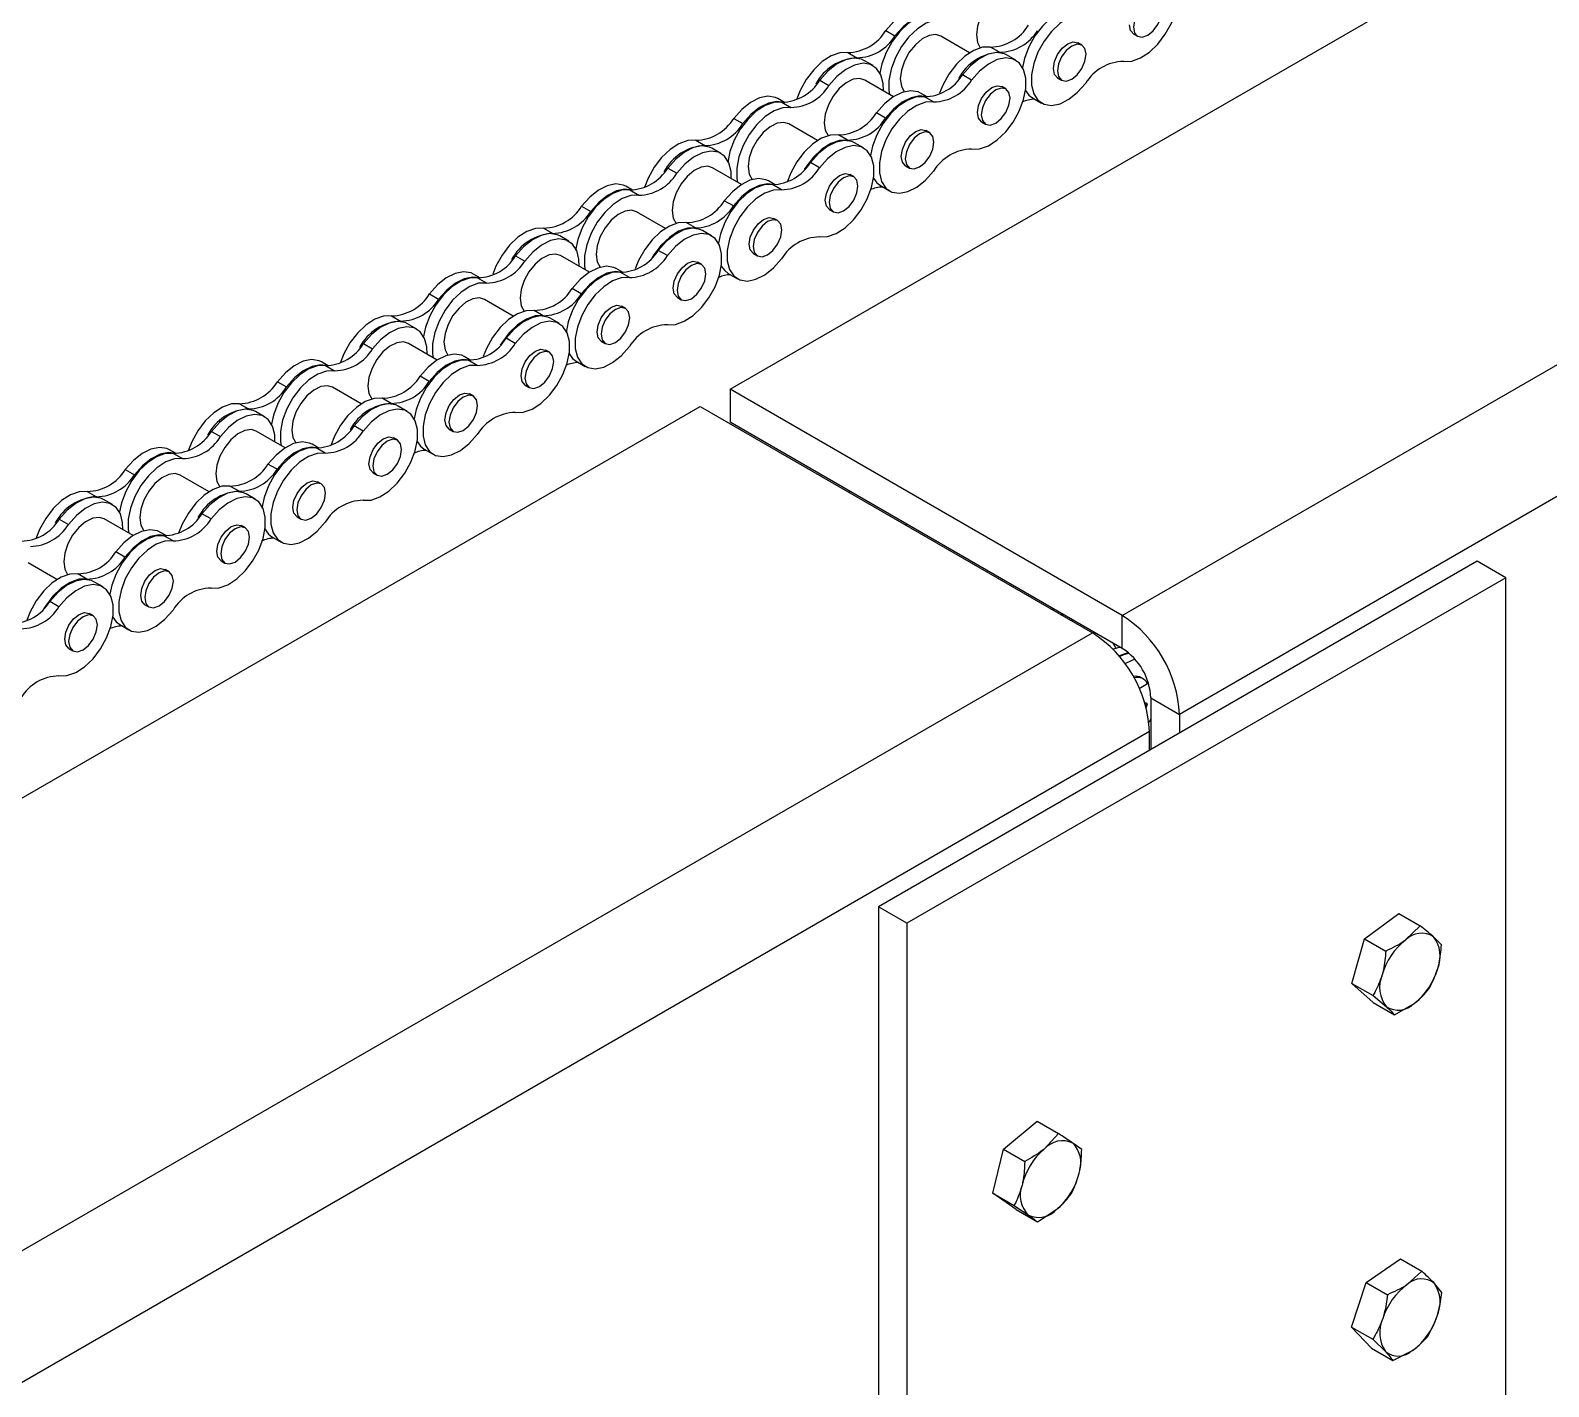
# Model space of a CAD drawing. Header units: metres. Extents: x 0 to 21025, y 0 to 14850.
# Drawn here: x 13007.7 to 13186.9, y 5165.9 to 5326 of the extents above; entities that cross this region are included whole.
import ezdxf

# ---------------------------------------------------------------- set-up
doc = ezdxf.new("R2010")
doc.units = ezdxf.units.M
doc.header["$LTSCALE"] = 25
doc.layers.add('SL4', color=4, linetype='Continuous')

msp = doc.modelspace()

# ---------------------------------------------------------------- linework, layer by layer
at = {"layer": 'SL4'}
for p, q in [((13090.289, 5283.649), (14027.187, 5824.509)), ((13136.586, 5256.922), (14073.485, 5797.782)), ((14080.22, 5786.117), (13143.322, 5245.256)), ((13108.668, 5326.018), (13109.743, 5325.397)), ((13118.557, 5323.394), (13115.15, 5325.36)), ((13131.811, 5324.308), (13131.345, 5324.577)), ((13137.927, 5325.607), (13138.393, 5325.338)), ((13104.178, 5323.426), (13105.253, 5322.805)), ((13122.098, 5323.449), (13121.023, 5324.07)), ((13123.995, 5322.518), (13122.92, 5323.138)), ((13107.15, 5321.874), (13106.075, 5322.494)), ((13118.79, 5320.175), (13117.715, 5320.795)), ((13100.871, 5320.151), (13101.945, 5319.53)), ((13109.577, 5318.209), (13106.17, 5320.176)), ((13122.83, 5319.124), (13122.365, 5319.393)), ((13128.947, 5320.422), (13129.412, 5320.154)), ((13096.712, 5317.531), (13095.913, 5317.992)), ((13096.38, 5317.559), (13097.455, 5316.938)), ((13113.557, 5318.175), (13112.758, 5318.637)), ((13114.3, 5317.582), (13113.225, 5318.203)), ((13125.981, 5318.068), (13127.056, 5317.448)), ((13090.708, 5315.649), (13091.783, 5315.029)), ((13108.627, 5315.673), (13107.553, 5316.293)), ((13100.597, 5313.025), (13097.19, 5314.992)), ((13104.137, 5313.081), (13103.063, 5313.701)), ((13113.85, 5313.94), (13113.384, 5314.208)), ((13119.966, 5315.238), (13120.432, 5314.969)), ((13086.218, 5313.057), (13087.293, 5312.437)), ((13089.19, 5311.505), (13088.115, 5312.126)), ((13106.034, 5312.149), (13104.96, 5312.77)), ((13100.83, 5309.806), (13099.755, 5310.427)), ((13110.986, 5310.054), (13111.452, 5309.785)), ((13082.91, 5309.783), (13083.985, 5309.162)), ((13091.617, 5307.841), (13088.21, 5309.808)), ((13095.597, 5307.807), (13094.797, 5308.268)), ((13104.87, 5308.755), (13104.404, 5309.024)), ((13078.752, 5307.162), (13077.952, 5307.624)), ((13078.42, 5307.19), (13079.495, 5306.57)), ((13096.339, 5307.214), (13095.265, 5307.835)), ((13108.02, 5307.7), (13109.095, 5307.08)), ((13072.747, 5305.281), (13073.822, 5304.66)), ((13082.636, 5302.657), (13079.229, 5304.624)), ((13090.667, 5305.305), (13089.592, 5305.925)), ((13102.006, 5304.87), (13102.472, 5304.601)), ((13086.177, 5302.712), (13085.102, 5303.333)), ((13095.89, 5303.571), (13095.424, 5303.84)), ((13068.257, 5302.689), (13069.332, 5302.068)), ((13071.229, 5301.137), (13070.154, 5301.757)), ((13088.074, 5301.781), (13086.999, 5302.401)), ((13064.95, 5299.414), (13066.024, 5298.794)), ((13073.656, 5297.473), (13070.249, 5299.439)), ((13082.869, 5299.438), (13081.794, 5300.058)), ((13093.026, 5299.686), (13093.491, 5299.417)), ((13077.636, 5297.438), (13076.837, 5297.9)), ((13078.379, 5296.846), (13077.304, 5297.466)), ((13086.909, 5298.387), (13086.444, 5298.656)), ((13060.791, 5296.794), (13059.992, 5297.256)), ((13060.459, 5296.822), (13061.534, 5296.202)), ((13090.06, 5297.332), (13091.135, 5296.711)), ((13054.787, 5294.912), (13055.862, 5294.292)), ((13064.676, 5292.288), (13061.269, 5294.255)), ((13072.706, 5294.936), (13071.632, 5295.557)), ((13084.045, 5294.501), (13084.511, 5294.233)), ((13050.297, 5292.32), (13051.372, 5291.7)), ((13068.216, 5292.344), (13067.142, 5292.965)), ((13077.929, 5293.203), (13077.463, 5293.472)), ((13053.269, 5290.768), (13052.194, 5291.389)), ((13070.113, 5291.413), (13069.039, 5292.033)), ((13046.989, 5289.046), (13048.064, 5288.425)), ((13055.696, 5287.104), (13052.289, 5289.071)), ((13064.909, 5289.069), (13063.834, 5289.69)), ((13075.065, 5289.317), (13075.531, 5289.048)), ((13042.831, 5286.426), (13042.031, 5286.887)), ((13059.676, 5287.07), (13058.876, 5287.531)), ((13060.418, 5286.477), (13059.344, 5287.098)), ((13068.949, 5288.019), (13068.483, 5288.287)), ((13072.099, 5286.963), (13073.174, 5286.343)), ((13042.499, 5286.454), (13043.574, 5285.833)), ((13054.746, 5284.568), (13053.671, 5285.188)), ((13036.826, 5284.544), (13037.901, 5283.924)), ((13046.715, 5281.92), (13043.308, 5283.887)), ((13059.969, 5282.835), (13059.503, 5283.103)), ((13066.085, 5284.133), (13066.551, 5283.864)), ((13090.289, 5283.649), (13090.289, 5279.76)), ((13136.586, 5256.922), (13090.289, 5283.649)), ((12149.854, 4740.748), (13086.753, 5281.608)), ((13032.336, 5281.952), (13033.411, 5281.332)), ((13050.256, 5281.976), (13049.181, 5282.596)), ((13052.153, 5281.044), (13051.078, 5281.665)), ((13086.753, 5281.608), (13133.051, 5254.881)), ((13035.308, 5280.4), (13034.233, 5281.021)), ((13136.586, 5253.033), (13090.289, 5279.76)), ((13029.029, 5278.677), (13030.103, 5278.057)), ((13037.735, 5276.736), (13034.328, 5278.703)), ((13046.948, 5278.701), (13045.873, 5279.322)), ((13050.988, 5277.65), (13050.523, 5277.919)), ((13057.105, 5278.949), (13057.57, 5278.68)), ((13024.87, 5276.057), (13024.071, 5276.519)), ((13024.538, 5276.085), (13025.613, 5275.465)), ((13041.715, 5276.701), (13040.916, 5277.163)), ((13042.458, 5276.109), (13041.383, 5276.729)), ((13054.139, 5276.595), (13055.214, 5275.974)), ((13018.866, 5274.176), (13019.941, 5273.555)), ((13036.785, 5274.199), (13035.711, 5274.82)), ((13028.755, 5271.552), (13025.348, 5273.518)), ((13042.008, 5272.466), (13041.542, 5272.735)), ((13048.124, 5273.765), (13048.59, 5273.496)), ((13014.376, 5271.584), (13015.451, 5270.963)), ((13017.348, 5270.032), (13016.273, 5270.652)), ((13032.295, 5271.607), (13031.221, 5272.228)), ((13034.192, 5270.676), (13033.118, 5271.296)), ((13104.251, 5271.507), (13104.418, 5271.604)), ((13028.988, 5268.333), (13027.913, 5268.953)), ((13011.068, 5268.309), (13012.143, 5267.689)), ((13019.775, 5266.367), (13016.368, 5268.334)), ((13033.028, 5267.282), (13032.562, 5267.551)), ((13039.144, 5268.58), (13039.61, 5268.312)), ((13111.154, 5267.715), (13110.987, 5267.618)), ((13023.755, 5266.333), (13022.955, 5266.795)), ((13024.497, 5265.741), (13023.423, 5266.361)), ((13036.178, 5266.226), (13037.253, 5265.606)), ((13018.825, 5263.831), (13017.75, 5264.452)), ((13030.164, 5263.396), (13030.63, 5263.128)), ((13010.794, 5261.183), (13007.387, 5263.15)), ((13014.335, 5261.239), (13013.26, 5261.859)), ((13024.048, 5262.098), (13023.582, 5262.367)), ((13178.489, 5263.346), (13107.779, 5222.525)), ((13181.857, 5261.402), (13178.489, 5263.346)), ((13016.232, 5260.307), (13015.157, 5260.928)), ((13181.857, 5261.402), (13111.146, 5220.581)), ((13181.857, 5074.22), (13181.857, 5261.402)), ((13011.027, 5257.964), (13009.952, 5258.585)), ((13021.184, 5258.212), (13021.649, 5257.943)), ((13015.067, 5256.914), (13014.602, 5257.182)), ((13128.187, 5257.689), (13128.445, 5257.733)), ((13129.261, 5257.069), (13129.52, 5257.113)), ((13136.586, 5253.033), (13136.586, 5256.922)), ((12196.152, 4714.021), (13133.051, 5254.881)), ((13018.218, 5255.858), (13019.293, 5255.238)), ((13012.203, 5253.028), (13012.669, 5252.759)), ((13139.06, 5249.45), (13138.826, 5249.585)), ((13138.589, 5248.332), (13139.569, 5248.898)), ((13139.248, 5246.573), (13139.334, 5246.623)), ((13139.316, 5246.341), (13139.569, 5246.487)), ((13139.569, 5246.487), (13139.334, 5246.623)), ((13139.4, 5246.032), (13139.569, 5246.487)), ((13139.954, 5247.2), (13143.322, 5245.256)), ((13139.954, 5247.2), (13139.954, 5241.1)), ((13139.954, 5244.704), (13139.721, 5244.33)), ((13143.322, 5245.256), (13143.322, 5243.044)), ((13139.786, 5243.215), (12202.887, 4702.355)), ((13139.786, 5241.003), (13139.786, 5243.215)), ((13107.779, 5222.525), (13107.779, 5035.344)), ((13111.146, 5220.581), (13107.779, 5222.525)), ((13111.146, 5220.581), (13111.146, 5033.4)), ((13165.19, 5218.74), (13169.23, 5221.746)), ((13169.23, 5221.746), (13171.743, 5220.295)), ((13163.674, 5213.487), (13165.19, 5218.74)), ((13165.19, 5218.74), (13167.702, 5217.289)), ((13171.743, 5220.295), (13170.038, 5218.61)), ((13174.268, 5218.049), (13173.321, 5218.99)), ((13163.674, 5213.487), (13166.187, 5212.037)), ((13166.2, 5211.241), (13163.674, 5213.487)), ((13166.187, 5212.037), (13167.765, 5210.731)), ((13166.2, 5211.241), (13168.712, 5209.791)), ((13168.712, 5209.791), (13171.048, 5211.111)), ((13122.544, 5193.907), (13126.534, 5197.21)), ((13126.534, 5197.21), (13129.047, 5195.759)), ((13129.047, 5195.759), (13127.368, 5193.926)), ((13121.299, 5188.699), (13122.544, 5193.907)), ((13122.544, 5193.907), (13125.057, 5192.457)), ((13131.791, 5193.853), (13130.735, 5194.624)), ((13121.299, 5188.699), (13123.811, 5187.248)), ((13124.043, 5186.793), (13121.299, 5188.699)), ((13123.811, 5187.248), (13125.499, 5186.113)), ((13124.043, 5186.793), (13126.556, 5185.342)), ((13126.556, 5185.342), (13128.866, 5186.811)), ((13165.368, 5178.169), (13169.434, 5180.935)), ((13169.434, 5180.935), (13171.947, 5179.484)), ((13171.947, 5179.484), (13170.23, 5177.919)), ((13163.649, 5172.9), (13165.368, 5178.169)), ((13165.368, 5178.169), (13167.881, 5176.718)), ((13174.294, 5176.982), (13173.436, 5178.051)), ((13163.649, 5172.9), (13166.161, 5171.45)), ((13165.996, 5170.398), (13163.649, 5172.9)), ((13165.996, 5170.398), (13168.508, 5168.947)), ((13166.161, 5171.45), (13167.651, 5170.016)), ((13168.508, 5168.947), (13170.857, 5170.148))]:
    msp.add_line(p, q, dxfattribs=at)
at = {"layer": 'SL4', "flags": 128}
for points in [[(13136.751, 5322.383), (13137.7, 5322.415), (13138.731, 5322.782), (13139.778, 5323.462), (13140.777, 5324.413), (13141.663, 5325.574), (13142.382, 5326.872), (13142.888, 5328.226), (13143.149, 5329.551), (13143.149, 5330.763), (13142.888, 5331.786), (13142.382, 5332.556), (13141.663, 5333.024), (13140.777, 5333.162), (13139.778, 5332.96), (13138.731, 5332.431), (13137.7, 5331.608), (13136.751, 5330.543)], [(13124.131, 5330.545), (13123.551, 5330.723), (13122.774, 5330.627), (13121.942, 5330.219), (13121.128, 5329.534), (13120.405, 5328.635), (13119.837, 5327.601), (13119.475, 5326.523), (13119.351, 5325.498)], [(13114.341, 5327.927), (13113.391, 5327.896), (13112.361, 5327.528), (13111.313, 5326.848), (13110.315, 5325.897), (13109.428, 5324.737), (13108.71, 5323.438), (13108.204, 5322.084), (13107.972, 5321.002)], [(13113.873, 5328.361), (13113.581, 5328.499), (13112.695, 5328.637), (13111.696, 5328.434), (13110.649, 5327.905), (13109.618, 5327.082), (13108.668, 5326.018)], [(13114.591, 5327.902), (13113.77, 5328.016), (13112.771, 5327.814), (13111.724, 5327.285), (13110.693, 5326.462), (13109.743, 5325.397)], [(13131.186, 5328.571), (13130.236, 5328.54), (13129.205, 5328.172), (13128.158, 5327.492), (13127.159, 5326.542), (13126.273, 5325.381), (13125.554, 5324.083), (13125.049, 5322.729), (13124.817, 5321.647)], [(13132.26, 5327.951), (13131.311, 5327.919), (13130.28, 5327.552), (13129.232, 5326.872), (13128.234, 5325.921), (13127.348, 5324.76), (13126.629, 5323.462), (13126.123, 5322.108), (13125.862, 5320.783), (13125.862, 5319.571), (13126.123, 5318.548), (13126.629, 5317.778), (13127.348, 5317.31), (13128.234, 5317.172), (13129.232, 5317.374), (13130.28, 5317.903), (13131.311, 5318.726), (13132.26, 5319.791)], [(13137.896, 5326.436), (13138.025, 5325.761), (13138.392, 5325.338), (13138.943, 5325.231), (13139.592, 5325.457), (13140.241, 5325.98), (13140.791, 5326.722), (13141.159, 5327.57), (13141.288, 5328.394), (13141.159, 5329.069), (13140.791, 5329.492), (13140.241, 5329.599), (13139.592, 5329.373), (13138.943, 5328.85), (13138.392, 5328.108), (13138.025, 5327.26), (13137.896, 5326.436)], [(13115.416, 5327.307), (13114.466, 5327.275), (13113.435, 5326.908), (13112.388, 5326.227), (13111.389, 5325.277), (13110.503, 5324.116), (13109.784, 5322.818), (13109.279, 5321.464), (13109.018, 5320.139), (13109.018, 5318.927), (13109.092, 5318.49)], [(13137.927, 5325.607), (13137.927, 5325.607), (13137.559, 5326.03), (13137.43, 5326.705)], [(13115.15, 5325.36), (13114.571, 5325.539), (13113.794, 5325.443), (13112.961, 5325.034), (13112.148, 5324.35), (13111.425, 5323.451), (13110.857, 5322.417), (13110.495, 5321.339), (13110.37, 5320.314)], [(13119.351, 5325.498), (13119.475, 5324.617), (13119.82, 5323.977)], [(13128.45, 5321.521), (13128.579, 5322.345), (13128.947, 5323.192), (13129.497, 5323.934), (13130.146, 5324.458), (13130.795, 5324.684), (13131.345, 5324.577)], [(13128.915, 5321.252), (13129.045, 5320.577), (13129.412, 5320.154), (13129.962, 5320.047), (13130.611, 5320.272), (13131.26, 5320.796), (13131.811, 5321.538), (13132.178, 5322.386), (13132.307, 5323.21), (13132.178, 5323.885), (13131.811, 5324.308), (13131.26, 5324.415), (13130.611, 5324.189), (13129.962, 5323.666), (13129.412, 5322.923), (13129.045, 5322.076), (13128.915, 5321.252)], [(13104.178, 5323.426), (13103.229, 5323.394), (13102.198, 5323.027), (13101.15, 5322.346), (13100.152, 5321.396), (13099.266, 5320.235), (13098.547, 5318.937), (13098.161, 5317.967)], [(13106.075, 5322.494), (13105.783, 5322.632), (13104.897, 5322.77), (13103.898, 5322.568), (13102.851, 5322.038), (13101.82, 5321.216), (13100.871, 5320.151)], [(13121.023, 5324.07), (13120.074, 5324.038), (13119.043, 5323.671), (13117.995, 5322.99), (13116.997, 5322.04), (13116.11, 5320.879), (13115.392, 5319.581), (13115.005, 5318.611)], [(13122.92, 5323.138), (13122.628, 5323.276), (13121.741, 5323.414), (13120.743, 5323.212), (13119.696, 5322.683), (13118.665, 5321.86), (13117.715, 5320.795)], [(13118.79, 5312.015), (13119.739, 5312.046), (13120.77, 5312.414), (13121.818, 5313.094), (13122.816, 5314.044), (13123.703, 5315.205), (13124.421, 5316.504), (13124.927, 5317.858), (13125.188, 5319.182), (13125.188, 5320.394), (13124.927, 5321.417), (13124.421, 5322.187), (13123.703, 5322.656), (13122.816, 5322.793), (13121.818, 5322.591), (13120.77, 5322.062), (13119.739, 5321.239), (13118.79, 5320.175)], [(13108.371, 5318.906), (13108.343, 5319.75), (13108.082, 5320.773), (13107.577, 5321.543), (13106.858, 5322.012), (13105.972, 5322.149), (13104.973, 5321.947), (13103.926, 5321.418), (13102.895, 5320.595), (13101.945, 5319.53)], [(13128.947, 5320.422), (13128.947, 5320.422), (13128.579, 5320.846), (13128.45, 5321.521)], [(13106.17, 5320.176), (13105.59, 5320.355), (13104.813, 5320.259), (13103.981, 5319.85), (13103.167, 5319.166), (13102.445, 5318.267), (13101.877, 5317.232), (13101.515, 5316.155), (13101.39, 5315.13)], [(13110.37, 5320.314), (13110.495, 5319.433), (13110.84, 5318.793)], [(13119.47, 5316.336), (13119.599, 5317.16), (13119.966, 5318.008), (13120.517, 5318.75), (13121.166, 5319.274), (13121.815, 5319.499), (13122.365, 5319.393)], [(13119.935, 5316.068), (13120.064, 5315.393), (13120.432, 5314.969), (13120.982, 5314.863), (13121.631, 5315.088), (13122.28, 5315.612), (13122.83, 5316.354), (13123.198, 5317.202), (13123.327, 5318.026), (13123.198, 5318.701), (13122.83, 5319.124), (13122.28, 5319.231), (13121.631, 5319.005), (13120.982, 5318.481), (13120.432, 5317.739), (13120.064, 5316.892), (13119.935, 5316.068)], [(13125.159, 5318.94), (13125.554, 5318.399), (13125.981, 5318.068)], [(13096.38, 5317.559), (13095.431, 5317.527), (13094.4, 5317.16), (13093.352, 5316.48), (13092.354, 5315.529), (13091.468, 5314.368), (13090.749, 5313.07), (13090.243, 5311.716), (13089.989, 5310.454)], [(13095.913, 5317.992), (13095.621, 5318.131), (13094.734, 5318.268), (13093.736, 5318.066), (13092.688, 5317.537), (13091.657, 5316.714), (13090.708, 5315.649)], [(13096.631, 5317.533), (13095.809, 5317.648), (13094.811, 5317.445), (13093.763, 5316.916), (13092.732, 5316.094), (13091.783, 5315.029)], [(13113.225, 5318.203), (13112.276, 5318.172), (13111.245, 5317.804), (13110.197, 5317.124), (13109.199, 5316.173), (13108.313, 5315.012), (13107.594, 5313.714), (13107.088, 5312.36), (13106.856, 5311.278)], [(13112.758, 5318.637), (13112.465, 5318.775), (13111.579, 5318.912), (13110.581, 5318.71), (13109.533, 5318.181), (13108.502, 5317.358), (13107.553, 5316.293)], [(13114.3, 5317.582), (13113.35, 5317.551), (13112.32, 5317.184), (13111.272, 5316.503), (13110.274, 5315.553), (13109.387, 5314.392), (13108.669, 5313.094), (13108.163, 5311.74), (13107.902, 5310.415), (13107.902, 5309.203), (13108.163, 5308.18), (13108.669, 5307.41), (13109.387, 5306.941), (13110.274, 5306.804), (13111.272, 5307.006), (13112.32, 5307.535), (13113.35, 5308.358), (13114.3, 5309.423)], [(13113.475, 5318.178), (13112.654, 5318.292), (13111.655, 5318.09), (13110.608, 5317.56), (13109.577, 5316.738), (13108.627, 5315.673)], [(13097.455, 5316.938), (13096.506, 5316.907), (13095.475, 5316.539), (13094.427, 5315.859), (13093.429, 5314.909), (13092.543, 5313.748), (13091.824, 5312.45), (13091.318, 5311.096), (13091.057, 5309.771), (13091.057, 5308.559), (13091.131, 5308.121)], [(13119.966, 5315.238), (13119.966, 5315.238), (13119.599, 5315.661), (13119.47, 5316.336)], [(13097.19, 5314.992), (13096.61, 5315.171), (13095.833, 5315.075), (13095.001, 5314.666), (13094.187, 5313.982), (13093.464, 5313.083), (13092.897, 5312.048), (13092.534, 5310.971), (13092.41, 5309.946)], [(13103.063, 5313.701), (13102.113, 5313.67), (13101.082, 5313.302), (13100.035, 5312.622), (13099.036, 5311.672), (13098.15, 5310.511), (13097.431, 5309.213), (13097.005, 5308.12)], [(13101.39, 5315.13), (13101.515, 5314.249), (13101.86, 5313.609)], [(13110.489, 5311.152), (13110.618, 5311.976), (13110.986, 5312.824), (13111.536, 5313.566), (13112.185, 5314.09), (13112.834, 5314.315), (13113.384, 5314.208)], [(13110.955, 5310.883), (13111.084, 5310.208), (13111.452, 5309.785), (13112.002, 5309.678), (13112.651, 5309.904), (13113.3, 5310.428), (13113.85, 5311.17), (13114.218, 5312.017), (13114.347, 5312.841), (13114.218, 5313.516), (13113.85, 5313.94), (13113.3, 5314.046), (13112.651, 5313.821), (13112.002, 5313.297), (13111.452, 5312.555), (13111.084, 5311.707), (13110.955, 5310.883)], [(13086.218, 5313.057), (13085.268, 5313.026), (13084.238, 5312.658), (13083.19, 5311.978), (13082.192, 5311.027), (13081.305, 5309.867), (13080.587, 5308.568), (13080.16, 5307.476)], [(13088.115, 5312.126), (13087.823, 5312.264), (13086.936, 5312.401), (13085.938, 5312.199), (13084.89, 5311.67), (13083.859, 5310.847), (13082.91, 5309.783)], [(13090.41, 5308.537), (13090.383, 5309.382), (13090.122, 5310.405), (13089.616, 5311.175), (13088.897, 5311.643), (13088.011, 5311.781), (13087.013, 5311.579), (13085.965, 5311.05), (13084.934, 5310.227), (13083.985, 5309.162)], [(13104.137, 5313.081), (13103.188, 5313.049), (13102.157, 5312.682), (13101.109, 5312.002), (13100.111, 5311.051), (13099.225, 5309.89), (13099.037, 5309.592)], [(13104.96, 5312.77), (13104.667, 5312.908), (13103.781, 5313.046), (13102.783, 5312.843), (13101.735, 5312.314), (13100.704, 5311.491), (13099.755, 5310.427)], [(13100.83, 5301.646), (13101.779, 5301.678), (13102.81, 5302.045), (13103.857, 5302.726), (13104.856, 5303.676), (13105.742, 5304.837), (13106.461, 5306.135), (13106.967, 5307.489), (13107.228, 5308.814), (13107.228, 5310.026), (13106.967, 5311.049), (13106.461, 5311.819), (13105.742, 5312.288), (13104.856, 5312.425), (13103.857, 5312.223), (13102.81, 5311.694), (13101.779, 5310.871), (13100.83, 5309.806)], [(13088.21, 5309.808), (13087.63, 5309.987), (13086.853, 5309.89), (13086.021, 5309.482), (13085.207, 5308.798), (13084.484, 5307.898), (13083.916, 5306.864), (13083.554, 5305.787), (13083.43, 5304.762)], [(13110.986, 5310.054), (13110.986, 5310.054), (13110.618, 5310.477), (13110.489, 5311.152)], [(13094.797, 5308.268), (13094.505, 5308.406), (13093.618, 5308.544), (13092.62, 5308.342), (13091.573, 5307.813), (13090.542, 5306.99), (13089.592, 5305.925)], [(13092.41, 5309.946), (13092.534, 5309.065), (13092.88, 5308.425)], [(13101.509, 5305.968), (13101.638, 5306.792), (13102.006, 5307.64), (13102.556, 5308.382), (13103.205, 5308.906), (13103.854, 5309.131), (13104.404, 5309.024)], [(13101.975, 5305.699), (13102.104, 5305.024), (13102.471, 5304.601), (13103.022, 5304.494), (13103.671, 5304.72), (13104.32, 5305.244), (13104.87, 5305.986), (13105.238, 5306.833), (13105.367, 5307.657), (13105.238, 5308.332), (13104.87, 5308.755), (13104.32, 5308.862), (13103.671, 5308.637), (13103.022, 5308.113), (13102.471, 5307.371), (13102.104, 5306.523), (13101.975, 5305.699)], [(13107.198, 5308.571), (13107.594, 5308.03), (13108.02, 5307.7)], [(13078.42, 5307.19), (13077.47, 5307.159), (13076.44, 5306.792), (13075.392, 5306.111), (13074.394, 5305.161), (13073.507, 5304), (13072.789, 5302.702), (13072.283, 5301.348), (13072.029, 5300.086)], [(13077.952, 5307.624), (13077.66, 5307.762), (13076.774, 5307.9), (13075.775, 5307.698), (13074.728, 5307.168), (13073.697, 5306.346), (13072.747, 5305.281)], [(13079.495, 5306.57), (13078.545, 5306.539), (13077.514, 5306.171), (13076.467, 5305.491), (13075.468, 5304.54), (13074.582, 5303.379), (13073.863, 5302.081), (13073.358, 5300.727), (13073.097, 5299.403), (13073.097, 5298.19), (13073.171, 5297.753)], [(13078.67, 5307.165), (13077.849, 5307.279), (13076.85, 5307.077), (13075.803, 5306.548), (13074.772, 5305.725), (13073.822, 5304.66)], [(13095.265, 5307.835), (13094.315, 5307.803), (13093.284, 5307.436), (13092.237, 5306.755), (13091.238, 5305.805), (13090.352, 5304.644), (13089.633, 5303.346), (13089.128, 5301.992), (13088.896, 5300.91)], [(13096.339, 5307.214), (13095.39, 5307.183), (13094.359, 5306.815), (13093.311, 5306.135), (13092.313, 5305.184), (13091.427, 5304.024), (13090.708, 5302.725), (13090.202, 5301.371), (13089.941, 5300.047), (13089.941, 5298.835), (13090.202, 5297.811), (13090.708, 5297.041), (13091.427, 5296.573), (13092.313, 5296.435), (13093.311, 5296.638), (13094.359, 5297.167), (13095.39, 5297.99), (13096.339, 5299.054)], [(13095.515, 5307.809), (13094.693, 5307.923), (13093.695, 5307.721), (13092.647, 5307.192), (13091.616, 5306.369), (13090.667, 5305.305)], [(13079.229, 5304.624), (13078.65, 5304.803), (13077.873, 5304.706), (13077.04, 5304.298), (13076.227, 5303.613), (13075.504, 5302.714), (13074.936, 5301.68), (13074.574, 5300.602), (13074.449, 5299.578)], [(13083.43, 5304.762), (13083.554, 5303.88), (13083.899, 5303.24)], [(13102.006, 5304.87), (13102.006, 5304.87), (13101.638, 5305.293), (13101.509, 5305.968)], [(13085.102, 5303.333), (13084.153, 5303.301), (13083.122, 5302.934), (13082.074, 5302.254), (13081.076, 5301.303), (13080.189, 5300.142), (13079.471, 5298.844), (13079.084, 5297.874)], [(13092.529, 5300.784), (13092.658, 5301.608), (13093.026, 5302.455), (13093.576, 5303.198), (13094.225, 5303.721), (13094.874, 5303.947), (13095.424, 5303.84)], [(13092.994, 5300.515), (13093.124, 5299.84), (13093.491, 5299.417), (13094.041, 5299.31), (13094.69, 5299.536), (13095.339, 5300.059), (13095.89, 5300.802), (13096.257, 5301.649), (13096.386, 5302.473), (13096.257, 5303.148), (13095.89, 5303.571), (13095.339, 5303.678), (13094.69, 5303.453), (13094.041, 5302.929), (13093.491, 5302.187), (13093.124, 5301.339), (13092.994, 5300.515)], [(13068.257, 5302.689), (13067.308, 5302.657), (13066.277, 5302.29), (13065.229, 5301.61), (13064.231, 5300.659), (13063.345, 5299.498), (13062.626, 5298.2), (13062.24, 5297.23)], [(13070.154, 5301.757), (13069.862, 5301.896), (13068.976, 5302.033), (13067.977, 5301.831), (13066.93, 5301.302), (13065.899, 5300.479), (13064.95, 5299.414)], [(13072.45, 5298.169), (13072.422, 5299.013), (13072.161, 5300.037), (13071.656, 5300.807), (13070.937, 5301.275), (13070.051, 5301.413), (13069.052, 5301.21), (13068.005, 5300.681), (13066.974, 5299.858), (13066.024, 5298.794)], [(13086.177, 5302.712), (13085.227, 5302.681), (13084.197, 5302.314), (13083.149, 5301.633), (13082.151, 5300.683), (13081.264, 5299.522), (13081.077, 5299.223)], [(13086.999, 5302.401), (13086.707, 5302.54), (13085.82, 5302.677), (13084.822, 5302.475), (13083.775, 5301.946), (13082.744, 5301.123), (13081.794, 5300.058)], [(13082.869, 5291.278), (13083.818, 5291.309), (13084.849, 5291.677), (13085.897, 5292.357), (13086.895, 5293.308), (13087.782, 5294.469), (13088.5, 5295.767), (13089.006, 5297.121), (13089.267, 5298.445), (13089.267, 5299.657), (13089.006, 5300.681), (13088.5, 5301.451), (13087.782, 5301.919), (13086.895, 5302.057), (13085.897, 5301.855), (13084.849, 5301.325), (13083.818, 5300.503), (13082.869, 5299.438)], [(13070.249, 5299.439), (13069.669, 5299.618), (13068.892, 5299.522), (13068.06, 5299.113), (13067.246, 5298.429), (13066.524, 5297.53), (13065.956, 5296.496), (13065.594, 5295.418), (13065.469, 5294.393)], [(13074.449, 5299.578), (13074.574, 5298.696), (13074.919, 5298.056)], [(13093.026, 5299.686), (13093.026, 5299.686), (13092.658, 5300.109), (13092.529, 5300.784)], [(13059.992, 5297.256), (13059.7, 5297.394), (13058.813, 5297.531), (13057.815, 5297.329), (13056.767, 5296.8), (13055.736, 5295.977), (13054.787, 5294.912)], [(13077.304, 5297.466), (13076.355, 5297.435), (13075.324, 5297.067), (13074.276, 5296.387), (13073.278, 5295.436), (13072.392, 5294.276), (13071.673, 5292.977), (13071.167, 5291.623), (13070.913, 5290.362)], [(13076.837, 5297.9), (13076.544, 5298.038), (13075.658, 5298.176), (13074.66, 5297.973), (13073.612, 5297.444), (13072.581, 5296.621), (13071.632, 5295.557)], [(13077.554, 5297.441), (13076.733, 5297.555), (13075.734, 5297.353), (13074.687, 5296.824), (13073.656, 5296.001), (13072.706, 5294.936)], [(13083.549, 5295.6), (13083.678, 5296.424), (13084.045, 5297.271), (13084.596, 5298.013), (13085.245, 5298.537), (13085.894, 5298.763), (13086.444, 5298.656)], [(13084.014, 5295.331), (13084.143, 5294.656), (13084.511, 5294.233), (13085.061, 5294.126), (13085.71, 5294.351), (13086.359, 5294.875), (13086.909, 5295.617), (13087.277, 5296.465), (13087.406, 5297.289), (13087.277, 5297.964), (13086.909, 5298.387), (13086.359, 5298.494), (13085.71, 5298.268), (13085.061, 5297.745), (13084.511, 5297.002), (13084.143, 5296.155), (13084.014, 5295.331)], [(13089.238, 5298.203), (13089.633, 5297.662), (13090.06, 5297.332)], [(13060.459, 5296.822), (13059.51, 5296.791), (13058.479, 5296.423), (13057.431, 5295.743), (13056.433, 5294.792), (13055.547, 5293.632), (13054.828, 5292.333), (13054.322, 5290.979), (13054.091, 5289.897)], [(13061.534, 5296.202), (13060.585, 5296.17), (13059.554, 5295.803), (13058.506, 5295.122), (13057.508, 5294.172), (13056.622, 5293.011), (13055.903, 5291.713), (13055.397, 5290.359), (13055.136, 5289.034), (13055.136, 5287.822), (13055.21, 5287.385)], [(13060.709, 5296.797), (13059.888, 5296.911), (13058.89, 5296.709), (13057.842, 5296.18), (13056.811, 5295.357), (13055.862, 5294.292)], [(13078.379, 5296.846), (13077.429, 5296.814), (13076.399, 5296.447), (13075.351, 5295.766), (13074.353, 5294.816), (13073.466, 5293.655), (13072.748, 5292.357), (13072.242, 5291.003), (13071.981, 5289.678), (13071.981, 5288.466), (13072.242, 5287.443), (13072.748, 5286.673), (13073.466, 5286.205), (13074.353, 5286.067), (13075.351, 5286.269), (13076.399, 5286.798), (13077.429, 5287.621), (13078.379, 5288.686)], [(13061.269, 5294.255), (13060.689, 5294.434), (13059.912, 5294.338), (13059.08, 5293.929), (13058.266, 5293.245), (13057.543, 5292.346), (13056.976, 5291.312), (13056.613, 5290.234), (13056.489, 5289.209)], [(13065.469, 5294.393), (13065.594, 5293.512), (13065.939, 5292.872)], [(13084.045, 5294.501), (13084.045, 5294.501), (13083.678, 5294.925), (13083.549, 5295.6)], [(13050.297, 5292.32), (13049.347, 5292.289), (13048.317, 5291.921), (13047.269, 5291.241), (13046.271, 5290.291), (13045.384, 5289.13), (13044.666, 5287.832), (13044.239, 5286.74)], [(13067.142, 5292.965), (13066.192, 5292.933), (13065.161, 5292.566), (13064.114, 5291.885), (13063.115, 5290.935), (13062.229, 5289.774), (13061.51, 5288.476), (13061.124, 5287.506)], [(13068.216, 5292.344), (13067.267, 5292.313), (13066.236, 5291.945), (13065.188, 5291.265), (13064.19, 5290.314), (13063.304, 5289.154), (13063.116, 5288.855)], [(13069.039, 5292.033), (13068.746, 5292.171), (13067.86, 5292.309), (13066.862, 5292.107), (13065.814, 5291.578), (13064.783, 5290.755), (13063.834, 5289.69)], [(13074.568, 5290.415), (13074.697, 5291.239), (13075.065, 5292.087), (13075.615, 5292.829), (13076.264, 5293.353), (13076.913, 5293.579), (13077.463, 5293.472)], [(13075.034, 5290.147), (13075.163, 5289.472), (13075.531, 5289.048), (13076.081, 5288.942), (13076.73, 5289.167), (13077.379, 5289.691), (13077.929, 5290.433), (13078.297, 5291.281), (13078.426, 5292.105), (13078.297, 5292.78), (13077.929, 5293.203), (13077.379, 5293.31), (13076.73, 5293.084), (13076.081, 5292.56), (13075.531, 5291.818), (13075.163, 5290.971), (13075.034, 5290.147)], [(13052.194, 5291.389), (13051.902, 5291.527), (13051.015, 5291.665), (13050.017, 5291.462), (13048.969, 5290.933), (13047.938, 5290.111), (13046.989, 5289.046)], [(13054.489, 5287.801), (13054.462, 5288.645), (13054.201, 5289.668), (13053.695, 5290.438), (13052.976, 5290.907), (13052.09, 5291.044), (13051.092, 5290.842), (13050.044, 5290.313), (13049.013, 5289.49), (13048.064, 5288.425)], [(13064.909, 5280.91), (13065.858, 5280.941), (13066.889, 5281.309), (13067.936, 5281.989), (13068.935, 5282.939), (13069.821, 5284.1), (13070.54, 5285.398), (13071.046, 5286.752), (13071.307, 5288.077), (13071.307, 5289.289), (13071.046, 5290.312), (13070.54, 5291.082), (13069.821, 5291.551), (13068.935, 5291.688), (13067.936, 5291.486), (13066.889, 5290.957), (13065.858, 5290.134), (13064.909, 5289.069)], [(13075.065, 5289.317), (13075.065, 5289.317), (13074.697, 5289.74), (13074.568, 5290.415)], [(13052.289, 5289.071), (13051.709, 5289.25), (13050.932, 5289.154), (13050.1, 5288.745), (13049.286, 5288.061), (13048.563, 5287.162), (13047.995, 5286.127), (13047.633, 5285.05), (13047.509, 5284.025)], [(13056.489, 5289.209), (13056.613, 5288.328), (13056.959, 5287.688)], [(13042.031, 5286.887), (13041.739, 5287.026), (13040.853, 5287.163), (13039.854, 5286.961), (13038.807, 5286.432), (13037.776, 5285.609), (13036.826, 5284.544)], [(13059.344, 5287.098), (13058.394, 5287.066), (13057.363, 5286.699), (13056.316, 5286.019), (13055.317, 5285.068), (13054.431, 5283.907), (13053.712, 5282.609), (13053.207, 5281.255), (13052.975, 5280.173)], [(13058.876, 5287.531), (13058.584, 5287.67), (13057.697, 5287.807), (13056.699, 5287.605), (13055.652, 5287.076), (13054.621, 5286.253), (13053.671, 5285.188)], [(13059.593, 5287.073), (13058.772, 5287.187), (13057.774, 5286.984), (13056.726, 5286.455), (13055.695, 5285.633), (13054.746, 5284.568)], [(13065.588, 5285.231), (13065.717, 5286.055), (13066.085, 5286.903), (13066.635, 5287.645), (13067.284, 5288.169), (13067.933, 5288.394), (13068.483, 5288.287)], [(13066.054, 5284.962), (13066.183, 5284.287), (13066.55, 5283.864), (13067.101, 5283.757), (13067.75, 5283.983), (13068.399, 5284.507), (13068.949, 5285.249), (13069.317, 5286.097), (13069.446, 5286.921), (13069.317, 5287.596), (13068.949, 5288.019), (13068.399, 5288.126), (13067.75, 5287.9), (13067.101, 5287.376), (13066.55, 5286.634), (13066.183, 5285.786), (13066.054, 5284.962)], [(13071.226, 5287.934), (13071.673, 5287.293), (13072.099, 5286.963)], [(13042.499, 5286.454), (13041.549, 5286.422), (13040.519, 5286.055), (13039.471, 5285.374), (13038.473, 5284.424), (13037.586, 5283.263), (13036.868, 5281.965), (13036.362, 5280.611), (13036.13, 5279.529)], [(13043.574, 5285.833), (13042.624, 5285.802), (13041.593, 5285.434), (13040.546, 5284.754), (13039.547, 5283.804), (13038.661, 5282.643), (13037.942, 5281.344), (13037.437, 5279.99), (13037.176, 5278.666), (13037.176, 5277.454), (13037.25, 5277.016)], [(13042.749, 5286.428), (13041.928, 5286.543), (13040.929, 5286.34), (13039.882, 5285.811), (13038.851, 5284.988), (13037.901, 5283.924)], [(13060.418, 5286.477), (13059.469, 5286.446), (13058.438, 5286.078), (13057.39, 5285.398), (13056.392, 5284.448), (13055.506, 5283.287), (13054.787, 5281.989), (13054.281, 5280.635), (13054.02, 5279.31), (13054.02, 5278.098), (13054.281, 5277.075), (13054.787, 5276.305), (13055.506, 5275.836), (13056.392, 5275.699), (13057.39, 5275.901), (13058.438, 5276.43), (13059.469, 5277.253), (13060.418, 5278.318)], [(13066.085, 5284.133), (13066.085, 5284.133), (13065.717, 5284.556), (13065.588, 5285.231)], [(13043.308, 5283.887), (13042.729, 5284.066), (13041.952, 5283.969), (13041.119, 5283.561), (13040.306, 5282.877), (13039.583, 5281.977), (13039.015, 5280.943), (13038.653, 5279.866), (13038.528, 5278.841)], [(13047.509, 5284.025), (13047.633, 5283.144), (13047.978, 5282.504)], [(13056.608, 5280.047), (13056.737, 5280.871), (13057.105, 5281.719), (13057.655, 5282.461), (13058.304, 5282.985), (13058.953, 5283.21), (13059.503, 5283.103)], [(13032.336, 5281.952), (13031.387, 5281.921), (13030.356, 5281.553), (13029.308, 5280.873), (13028.31, 5279.922), (13027.424, 5278.761), (13026.705, 5277.463), (13026.279, 5276.371)], [(13034.233, 5281.021), (13033.941, 5281.159), (13033.055, 5281.296), (13032.056, 5281.094), (13031.009, 5280.565), (13029.978, 5279.742), (13029.029, 5278.677)], [(13049.181, 5282.596), (13048.232, 5282.565), (13047.201, 5282.197), (13046.153, 5281.517), (13045.155, 5280.566), (13044.268, 5279.406), (13043.55, 5278.107), (13043.123, 5277.015)], [(13051.078, 5281.665), (13050.786, 5281.803), (13049.899, 5281.94), (13048.901, 5281.738), (13047.854, 5281.209), (13046.823, 5280.386), (13045.873, 5279.322)], [(13046.948, 5270.541), (13047.897, 5270.573), (13048.928, 5270.94), (13049.976, 5271.621), (13050.974, 5272.571), (13051.861, 5273.732), (13052.579, 5275.03), (13053.085, 5276.384), (13053.346, 5277.709), (13053.346, 5278.921), (13053.085, 5279.944), (13052.579, 5280.714), (13051.861, 5281.182), (13050.974, 5281.32), (13049.976, 5281.118), (13048.928, 5280.589), (13047.897, 5279.766), (13046.948, 5278.701)], [(13057.073, 5279.778), (13057.203, 5279.103), (13057.57, 5278.68), (13058.12, 5278.573), (13058.769, 5278.799), (13059.418, 5279.323), (13059.969, 5280.065), (13060.336, 5280.912), (13060.465, 5281.736), (13060.336, 5282.411), (13059.969, 5282.834), (13059.418, 5282.941), (13058.769, 5282.716), (13058.12, 5282.192), (13057.57, 5281.45), (13057.203, 5280.602), (13057.073, 5279.778)], [(13036.529, 5277.432), (13036.501, 5278.277), (13036.24, 5279.3), (13035.735, 5280.07), (13035.016, 5280.538), (13034.13, 5280.676), (13033.131, 5280.474), (13032.084, 5279.945), (13031.053, 5279.122), (13030.103, 5278.057)], [(13057.105, 5278.949), (13057.105, 5278.949), (13056.737, 5279.372), (13056.608, 5280.047)], [(13034.328, 5278.703), (13033.748, 5278.882), (13032.971, 5278.785), (13032.139, 5278.377), (13031.325, 5277.692), (13030.603, 5276.793), (13030.035, 5275.759), (13029.673, 5274.681), (13029.548, 5273.657)], [(13038.528, 5278.841), (13038.653, 5277.959), (13038.998, 5277.319)], [(13047.628, 5274.863), (13047.757, 5275.687), (13048.124, 5276.534), (13048.675, 5277.277), (13049.324, 5277.8), (13049.973, 5278.026), (13050.523, 5277.919)], [(13048.093, 5274.594), (13048.222, 5273.919), (13048.59, 5273.496), (13049.14, 5273.389), (13049.789, 5273.615), (13050.438, 5274.138), (13050.988, 5274.881), (13051.356, 5275.728), (13051.485, 5276.552), (13051.356, 5277.227), (13050.988, 5277.65), (13050.438, 5277.757), (13049.789, 5277.532), (13049.14, 5277.008), (13048.59, 5276.266), (13048.222, 5275.418), (13048.093, 5274.594)], [(13024.538, 5276.085), (13023.589, 5276.054), (13022.558, 5275.686), (13021.51, 5275.006), (13020.512, 5274.056), (13019.626, 5272.895), (13018.907, 5271.597), (13018.401, 5270.243), (13018.17, 5269.16)], [(13024.071, 5276.519), (13023.779, 5276.657), (13022.892, 5276.795), (13021.894, 5276.592), (13020.846, 5276.063), (13019.815, 5275.241), (13018.866, 5274.176)], [(13024.789, 5276.06), (13023.967, 5276.174), (13022.969, 5275.972), (13021.921, 5275.443), (13020.89, 5274.62), (13019.941, 5273.555)], [(13041.383, 5276.729), (13040.434, 5276.698), (13039.403, 5276.331), (13038.355, 5275.65), (13037.357, 5274.7), (13036.47, 5273.539), (13035.752, 5272.241), (13035.246, 5270.887), (13034.992, 5269.625)], [(13040.916, 5277.163), (13040.623, 5277.301), (13039.737, 5277.439), (13038.739, 5277.237), (13037.691, 5276.707), (13036.66, 5275.885), (13035.711, 5274.82)], [(13042.458, 5276.109), (13041.508, 5276.078), (13040.478, 5275.71), (13039.43, 5275.03), (13038.432, 5274.079), (13037.545, 5272.918), (13036.827, 5271.62), (13036.321, 5270.266), (13036.06, 5268.942), (13036.06, 5267.73), (13036.321, 5266.706), (13036.827, 5265.936), (13037.545, 5265.468), (13038.432, 5265.33), (13039.43, 5265.532), (13040.478, 5266.062), (13041.508, 5266.884), (13042.458, 5267.949)], [(13041.633, 5276.704), (13040.812, 5276.818), (13039.813, 5276.616), (13038.766, 5276.087), (13037.735, 5275.264), (13036.785, 5274.199)], [(13053.317, 5277.466), (13053.712, 5276.925), (13054.139, 5276.595)], [(13025.613, 5275.465), (13024.664, 5275.433), (13023.633, 5275.066), (13022.585, 5274.386), (13021.587, 5273.435), (13020.701, 5272.274), (13019.982, 5270.976), (13019.476, 5269.622), (13019.215, 5268.297), (13019.215, 5267.085), (13019.289, 5266.648)], [(13048.124, 5273.765), (13048.124, 5273.765), (13047.757, 5274.188), (13047.628, 5274.863)], [(13025.348, 5273.518), (13024.768, 5273.697), (13023.991, 5273.601), (13023.159, 5273.193), (13022.345, 5272.508), (13021.622, 5271.609), (13021.055, 5270.575), (13020.692, 5269.497), (13020.568, 5268.472)], [(13029.548, 5273.657), (13029.673, 5272.775), (13030.018, 5272.135)], [(13038.647, 5269.679), (13038.776, 5270.503), (13039.144, 5271.35), (13039.694, 5272.092), (13040.343, 5272.616), (13040.992, 5272.842), (13041.542, 5272.735)], [(13039.113, 5269.41), (13039.242, 5268.735), (13039.61, 5268.312), (13040.16, 5268.205), (13040.809, 5268.43), (13041.458, 5268.954), (13042.008, 5269.696), (13042.376, 5270.544), (13042.505, 5271.368), (13042.376, 5272.043), (13042.008, 5272.466), (13041.458, 5272.573), (13040.809, 5272.347), (13040.16, 5271.824), (13039.61, 5271.081), (13039.242, 5270.234), (13039.113, 5269.41)], [(13014.376, 5271.584), (13013.426, 5271.552), (13012.396, 5271.185), (13011.348, 5270.504), (13010.35, 5269.554), (13009.463, 5268.393), (13008.745, 5267.095), (13008.318, 5266.003)], [(13016.273, 5270.652), (13015.981, 5270.79), (13015.094, 5270.928), (13014.096, 5270.726), (13013.048, 5270.197), (13012.017, 5269.374), (13011.068, 5268.309)], [(13031.221, 5272.228), (13030.271, 5272.196), (13029.24, 5271.829), (13028.193, 5271.149), (13027.194, 5270.198), (13026.308, 5269.037), (13025.589, 5267.739), (13025.163, 5266.647)], [(13033.118, 5271.296), (13032.825, 5271.435), (13031.939, 5271.572), (13030.941, 5271.37), (13029.893, 5270.841), (13028.862, 5270.018), (13027.913, 5268.953)], [(13028.988, 5260.173), (13029.937, 5260.204), (13030.968, 5260.572), (13032.015, 5261.252), (13033.014, 5262.203), (13033.9, 5263.363), (13034.619, 5264.662), (13035.125, 5266.016), (13035.386, 5267.34), (13035.386, 5268.552), (13035.125, 5269.576), (13034.619, 5270.346), (13033.9, 5270.814), (13033.014, 5270.952), (13032.015, 5270.749), (13030.968, 5270.22), (13029.937, 5269.397), (13028.988, 5268.333)], [(13018.568, 5267.064), (13018.541, 5267.908), (13018.28, 5268.931), (13017.774, 5269.701), (13017.055, 5270.17), (13016.169, 5270.307), (13015.171, 5270.105), (13014.123, 5269.576), (13013.092, 5268.753), (13012.143, 5267.689)], [(13039.144, 5268.58), (13039.144, 5268.581), (13038.776, 5269.004), (13038.647, 5269.679)], [(13016.368, 5268.334), (13015.788, 5268.513), (13015.011, 5268.417), (13014.179, 5268.008), (13013.365, 5267.324), (13012.642, 5266.425), (13012.074, 5265.391), (13011.712, 5264.313), (13011.588, 5263.288)], [(13022.955, 5266.795), (13022.663, 5266.933), (13021.776, 5267.07), (13020.778, 5266.868), (13019.731, 5266.339), (13018.7, 5265.516), (13017.75, 5264.452)], [(13020.568, 5268.472), (13020.692, 5267.591), (13021.038, 5266.951)], [(13029.667, 5264.494), (13029.796, 5265.318), (13030.164, 5266.166), (13030.714, 5266.908), (13031.363, 5267.432), (13032.012, 5267.658), (13032.562, 5267.551)], [(13030.133, 5264.226), (13030.262, 5263.551), (13030.629, 5263.128), (13031.18, 5263.021), (13031.829, 5263.246), (13032.478, 5263.77), (13033.028, 5264.512), (13033.396, 5265.36), (13033.525, 5266.184), (13033.396, 5266.859), (13033.028, 5267.282), (13032.478, 5267.389), (13031.829, 5267.163), (13031.18, 5266.639), (13030.629, 5265.897), (13030.262, 5265.05), (13030.133, 5264.226)], [(13035.305, 5267.197), (13035.752, 5266.557), (13036.178, 5266.226)], [(13023.423, 5266.361), (13022.473, 5266.33), (13021.442, 5265.962), (13020.395, 5265.282), (13019.396, 5264.331), (13018.51, 5263.171), (13017.791, 5261.872), (13017.286, 5260.518), (13017.054, 5259.436)], [(13024.497, 5265.741), (13023.548, 5265.709), (13022.517, 5265.342), (13021.469, 5264.661), (13020.471, 5263.711), (13019.585, 5262.55), (13018.866, 5261.252), (13018.36, 5259.898), (13018.099, 5258.573), (13018.099, 5257.361), (13018.36, 5256.338), (13018.866, 5255.568), (13019.585, 5255.099), (13020.471, 5254.962), (13021.469, 5255.164), (13022.517, 5255.693), (13023.548, 5256.516), (13024.497, 5257.581)], [(13023.673, 5266.336), (13022.851, 5266.45), (13021.853, 5266.248), (13020.805, 5265.719), (13019.774, 5264.896), (13018.825, 5263.831)], [(13030.164, 5263.396), (13030.164, 5263.396), (13029.796, 5263.82), (13029.667, 5264.494)], [(13013.26, 5261.859), (13012.311, 5261.828), (13011.28, 5261.461), (13010.232, 5260.78), (13009.234, 5259.83), (13008.347, 5258.669), (13007.629, 5257.371), (13007.203, 5256.279)], [(13011.588, 5263.288), (13011.712, 5262.407), (13012.057, 5261.767)], [(13020.687, 5259.31), (13020.816, 5260.134), (13021.184, 5260.982), (13021.734, 5261.724), (13022.383, 5262.248), (13023.032, 5262.473), (13023.582, 5262.367)], [(13021.152, 5259.041), (13021.282, 5258.367), (13021.649, 5257.943), (13022.199, 5257.836), (13022.848, 5258.062), (13023.497, 5258.586), (13024.048, 5259.328), (13024.415, 5260.176), (13024.544, 5261), (13024.415, 5261.675), (13024.048, 5262.098), (13023.497, 5262.205), (13022.848, 5261.979), (13022.199, 5261.455), (13021.649, 5260.713), (13021.282, 5259.865), (13021.152, 5259.041)], [(13014.335, 5261.239), (13013.385, 5261.207), (13012.355, 5260.84), (13011.307, 5260.16), (13010.309, 5259.209), (13009.422, 5258.048), (13009.235, 5257.75)], [(13015.157, 5260.928), (13014.865, 5261.066), (13013.978, 5261.204), (13012.98, 5261.002), (13011.933, 5260.472), (13010.902, 5259.65), (13009.952, 5258.585)], [(13011.027, 5249.805), (13011.976, 5249.836), (13013.007, 5250.203), (13014.055, 5250.884), (13015.053, 5251.834), (13015.94, 5252.995), (13016.658, 5254.293), (13017.164, 5255.647), (13017.425, 5256.972), (13017.425, 5258.184), (13017.164, 5259.207), (13016.658, 5259.977), (13015.94, 5260.446), (13015.053, 5260.583), (13014.055, 5260.381), (13013.007, 5259.852), (13011.976, 5259.029), (13011.027, 5257.964)], [(13021.184, 5258.212), (13021.184, 5258.212), (13020.816, 5258.635), (13020.687, 5259.31)], [(13011.707, 5254.126), (13011.836, 5254.95), (13012.203, 5255.798), (13012.754, 5256.54), (13013.403, 5257.064), (13014.052, 5257.289), (13014.602, 5257.182)], [(13012.172, 5253.857), (13012.301, 5253.182), (13012.669, 5252.759), (13013.219, 5252.652), (13013.868, 5252.878), (13014.517, 5253.402), (13015.067, 5254.144), (13015.435, 5254.991), (13015.564, 5255.815), (13015.435, 5256.49), (13015.067, 5256.914), (13014.517, 5257.02), (13013.868, 5256.795), (13013.219, 5256.271), (13012.669, 5255.529), (13012.301, 5254.681), (13012.172, 5253.857)], [(13017.396, 5256.729), (13017.791, 5256.188), (13018.218, 5255.858)], [(13129.369, 5257.007), (13129.406, 5257.014), (13129.627, 5257.051)], [(13130.444, 5256.386), (13130.481, 5256.394), (13130.702, 5256.43)], [(13012.203, 5253.028), (13012.203, 5253.028), (13011.836, 5253.451), (13011.707, 5254.126)], [(13135.464, 5252.971), (13136.088, 5253.157), (13136.309, 5253.193)], [(13135.835, 5253.096), (13135.643, 5253.374), (13135.519, 5253.649)], [(13136.175, 5252.19), (13137.163, 5252.536), (13137.272, 5252.556)], [(13136.243, 5252.109), (13136.758, 5252.33), (13137.352, 5252.49)], [(13136.905, 5251.257), (13137.833, 5251.71), (13138.065, 5251.785)]]:
    msp.add_lwpolyline(points, dxfattribs=at)
at = {"layer": 'SL4'}
for centre, radius, start, end in [((13120.913, 5329.445), 5.376, 271.17027, 328.82435), ((13104.069, 5328.801), 5.376, 271.17027, 328.82435), ((13105.143, 5328.18), 5.376, 271.17027, 328.82435), ((13121.988, 5328.824), 5.376, 271.17027, 328.82435), ((13105.571, 5316.958), 5.855, 93.11014, 152.07323), ((13122.416, 5317.603), 5.855, 93.11014, 152.07323), ((13113.115, 5323.578), 5.376, 271.17027, 328.82435), ((13136.86, 5317.008), 5.376, 91.17027, 148.82435), ((13096.271, 5322.934), 5.376, 271.17027, 328.82435), ((13097.345, 5322.314), 5.376, 271.17027, 328.82435), ((13114.19, 5322.958), 5.376, 271.17027, 328.82435), ((13126.29, 5314.421), 3.488, 90.56121, 116.02926), ((13086.108, 5318.432), 5.376, 271.17027, 328.82435), ((13102.953, 5319.077), 5.376, 271.17027, 328.82435), ((13104.028, 5318.456), 5.376, 271.17027, 328.82435), ((13087.183, 5317.812), 5.376, 271.17027, 328.82435), ((13087.61, 5306.59), 5.855, 93.11014, 152.07323), ((13118.9, 5306.64), 5.376, 91.17027, 148.82435), ((13095.155, 5313.21), 5.376, 271.17027, 328.82435), ((13078.31, 5312.566), 5.376, 271.17027, 328.82435), ((13079.385, 5311.945), 5.376, 271.17027, 328.82435), ((13096.23, 5312.589), 5.376, 271.17027, 328.82435), ((13108.33, 5304.053), 3.488, 90.56121, 116.02926), ((13068.148, 5308.064), 5.376, 271.17027, 328.82435), ((13069.222, 5307.444), 5.376, 271.17027, 328.82435), ((13084.992, 5308.708), 5.376, 271.17027, 328.82435), ((13086.067, 5308.088), 5.376, 271.17027, 328.82435), ((13069.65, 5296.222), 5.855, 93.11014, 152.07323), ((13100.939, 5296.271), 5.376, 91.17027, 148.82435), ((13060.35, 5302.197), 5.376, 271.17027, 328.82435), ((13077.194, 5302.841), 5.376, 271.17027, 328.82435), ((13078.269, 5302.221), 5.376, 271.17027, 328.82435), ((13061.424, 5301.577), 5.376, 271.17027, 328.82435), ((13090.364, 5293.726), 3.446, 90.48436, 114.6516), ((13050.187, 5297.696), 5.376, 271.17027, 328.82435), ((13051.262, 5297.075), 5.376, 271.17027, 328.82435), ((13067.032, 5298.34), 5.376, 271.17027, 328.82435), ((13068.107, 5297.719), 5.376, 271.17027, 328.82435), ((13051.689, 5285.853), 5.855, 93.11014, 152.07323), ((13082.979, 5285.903), 5.376, 91.17027, 148.82435), ((13042.389, 5291.829), 5.376, 271.17027, 328.82435), ((13059.234, 5292.473), 5.376, 271.17027, 328.82435), ((13060.309, 5291.853), 5.376, 271.17027, 328.82435), ((13043.464, 5291.208), 5.376, 271.17027, 328.82435), ((13072.409, 5283.316), 3.488, 90.56121, 116.02926), ((13049.071, 5287.971), 5.376, 271.17027, 328.82435), ((13032.227, 5287.327), 5.376, 271.17027, 328.82435), ((13033.301, 5286.707), 5.376, 271.17027, 328.82435), ((13050.146, 5287.351), 5.376, 271.17027, 328.82435), ((13033.729, 5275.485), 5.855, 93.11014, 152.07323), ((13050.574, 5276.129), 5.855, 93.11014, 152.07323), ((13065.018, 5275.534), 5.376, 91.17027, 148.82435), ((13024.429, 5281.461), 5.376, 271.17027, 328.82435), ((13025.503, 5280.84), 5.376, 271.17027, 328.82435), ((13041.273, 5282.105), 5.376, 271.17027, 328.82435), ((13042.348, 5281.484), 5.376, 271.17027, 328.82435), ((13054.448, 5272.948), 3.488, 90.56121, 116.02926), ((13014.266, 5276.959), 5.376, 271.17027, 328.82435), ((13031.111, 5277.603), 5.376, 271.17027, 328.82435), ((13032.186, 5276.983), 5.376, 271.17027, 328.82435), ((13015.341, 5276.338), 5.376, 271.17027, 328.82435), ((13015.768, 5265.117), 5.855, 93.11014, 152.07323), ((13032.613, 5265.761), 5.855, 93.11014, 152.07323), ((13047.058, 5265.166), 5.376, 91.17027, 148.82435), ((13023.313, 5271.736), 5.376, 271.17027, 328.82435), ((13006.468, 5271.092), 5.376, 271.17027, 328.82435), ((13007.543, 5270.472), 5.376, 271.17027, 328.82435), ((13024.388, 5271.116), 5.376, 271.17027, 328.82435), ((13036.488, 5262.579), 3.488, 90.56121, 116.02926), ((13013.15, 5267.235), 5.376, 271.17027, 328.82435), ((13014.225, 5266.614), 5.376, 271.17027, 328.82435), ((13029.097, 5254.798), 5.376, 91.17027, 148.82435), ((13005.352, 5261.368), 5.376, 271.17027, 328.82435), ((13006.427, 5260.747), 5.376, 271.17027, 328.82435), ((13128.699, 5244.591), 14.638, 2.60548, 57.39452), ((13018.527, 5252.211), 3.488, 90.56121, 116.02926), ((13125.163, 5242.55), 14.638, 2.60548, 57.39452), ((13132.642, 5246.868), 7.319, 2.60548, 57.39452), ((13011.137, 5244.429), 5.376, 91.17027, 148.82435), ((13138.162, 5248.367), 1.387, 61.41556, 101.4756), ((13138.368, 5248.258), 1.361, 28.03701, 106.66894), ((13175.043, 5212.244), 8.097, 128.17281, 163.9655), ((13171.912, 5216.794), 2.609, 57.30799, 135.8943), ((13170.423, 5216.691), 3.7, 336.92525, 38.41943), ((13166.044, 5217.477), 8.097, 308.17281, 343.9655), ((13170.664, 5213.031), 3.7, 156.92525, 218.41943), ((13169.175, 5212.927), 2.609, 237.30799, 315.8943), ((13132.704, 5187.71), 8.192, 130.64845, 166.15877), ((13129.52, 5192.012), 2.88, 65.06575, 138.36242), ((13128.383, 5192.271), 3.327, 338.77276, 45.01792), ((13123.53, 5193.026), 8.192, 310.64845, 346.15877), ((13127.851, 5188.466), 3.327, 158.77276, 225.01792), ((13126.714, 5188.725), 2.88, 245.06575, 318.36242), ((13174.932, 5171.482), 7.972, 126.15196, 162.33072), ((13171.908, 5176.16), 2.431, 51.0409, 133.66414), ((13170.095, 5175.825), 4.014, 335.57137, 33.66433), ((13170.992, 5172.242), 4.014, 155.57137, 213.66433), ((13166.155, 5176.585), 7.972, 306.15196, 342.33072), ((13169.179, 5171.907), 2.431, 231.0409, 313.66414)]:
    msp.add_arc(centre, radius, start, end, dxfattribs=at)
for points, knots in [([(13170.038, 5218.61), (13169.99, 5218.574), (13169.303, 5218.069), (13168.474, 5217.665), (13167.702, 5217.289)], [0, 0, 0, 0, 0.0702006, 1, 1, 1, 1]), ([(13173.321, 5218.99), (13173.291, 5219.017), (13172.86, 5219.398), (13172.281, 5219.863), (13171.743, 5220.295)], [0, 0, 0, 0, 0.0702006, 1, 1, 1, 1]), ([(13167.702, 5217.289), (13167.639, 5216.549), (13167.558, 5215.586), (13167.316, 5214.689), (13167.26, 5214.481)], [0, 0, 0, 0, 0.7681507, 1, 1, 1, 1]), ([(13173.826, 5215.24), (13173.882, 5215.448), (13174.124, 5216.346), (13174.205, 5217.309), (13174.268, 5218.049)], [0, 0, 0, 0, 0.2318493, 1, 1, 1, 1]), ([(13172.753, 5212.797), (13172.844, 5212.954), (13173.277, 5213.702), (13173.584, 5214.562), (13173.826, 5215.24)], [0, 0, 0, 0, 0.2110008, 1, 1, 1, 1]), ([(13167.26, 5214.481), (13167.018, 5213.802), (13166.711, 5212.942), (13166.278, 5212.195), (13166.187, 5212.037)], [0, 0, 0, 0, 0.7889992, 1, 1, 1, 1]), ([(13171.048, 5211.111), (13171.096, 5211.147), (13171.774, 5211.657), (13172.281, 5212.248), (13172.753, 5212.797)], [0, 0, 0, 0, 0.0702006, 1, 1, 1, 1]), ([(13167.765, 5210.731), (13167.795, 5210.705), (13168.217, 5210.328), (13168.474, 5210.05), (13168.712, 5209.791)], [0, 0, 0, 0, 0.07020058, 1, 1, 1, 1]), ([(13130.735, 5194.624), (13130.702, 5194.647), (13130.234, 5194.971), (13129.619, 5195.379), (13129.047, 5195.759)], [0, 0, 0, 0, 0.0702006, 1, 1, 1, 1]), ([(13127.368, 5193.926), (13127.32, 5193.887), (13126.642, 5193.332), (13125.821, 5192.878), (13125.057, 5192.457)], [0, 0, 0, 0, 0.0702006, 1, 1, 1, 1]), ([(13131.484, 5191.066), (13131.529, 5191.273), (13131.725, 5192.163), (13131.762, 5193.119), (13131.791, 5193.853)], [0, 0, 0, 0, 0.2318493, 1, 1, 1, 1]), ([(13125.057, 5192.457), (13125.028, 5191.722), (13124.991, 5190.766), (13124.795, 5189.876), (13124.75, 5189.67)], [0, 0, 0, 0, 0.7681507, 1, 1, 1, 1]), ([(13130.545, 5188.644), (13130.627, 5188.801), (13131.017, 5189.541), (13131.278, 5190.394), (13131.484, 5191.066)], [0, 0, 0, 0, 0.2110008, 1, 1, 1, 1]), ([(13124.75, 5189.67), (13124.544, 5188.997), (13124.283, 5188.145), (13123.894, 5187.404), (13123.811, 5187.248)], [0, 0, 0, 0, 0.7889992, 1, 1, 1, 1]), ([(13128.866, 5186.811), (13128.913, 5186.85), (13129.582, 5187.41), (13130.081, 5188.05), (13130.545, 5188.644)], [0, 0, 0, 0, 0.0702006, 1, 1, 1, 1]), ([(13125.499, 5186.113), (13125.532, 5186.09), (13125.99, 5185.771), (13126.283, 5185.549), (13126.556, 5185.342)], [0, 0, 0, 0, 0.07020058, 1, 1, 1, 1]), ([(13173.436, 5178.051), (13173.408, 5178.08), (13173.007, 5178.506), (13172.458, 5179.013), (13171.947, 5179.484)], [0, 0, 0, 0, 0.0702006, 1, 1, 1, 1]), ([(13170.23, 5177.919), (13170.181, 5177.886), (13169.49, 5177.422), (13168.656, 5177.057), (13167.881, 5176.718)], [0, 0, 0, 0, 0.0702006, 1, 1, 1, 1]), ([(13167.881, 5176.718), (13167.792, 5175.976), (13167.676, 5175.01), (13167.401, 5174.11), (13167.337, 5173.902)], [0, 0, 0, 0, 0.7681507, 1, 1, 1, 1]), ([(13173.75, 5174.165), (13173.814, 5174.374), (13174.09, 5175.274), (13174.205, 5176.24), (13174.294, 5176.982)], [0, 0, 0, 0, 0.23184927, 1, 1, 1, 1]), ([(13167.337, 5173.902), (13167.067, 5173.221), (13166.726, 5172.358), (13166.26, 5171.608), (13166.161, 5171.45)], [0, 0, 0, 0, 0.7889992, 1, 1, 1, 1]), ([(13172.575, 5171.713), (13172.673, 5171.872), (13173.139, 5172.622), (13173.481, 5173.485), (13173.75, 5174.165)], [0, 0, 0, 0, 0.2110008, 1, 1, 1, 1]), ([(13170.857, 5170.148), (13170.905, 5170.181), (13171.587, 5170.651), (13172.099, 5171.201), (13172.575, 5171.713)], [0, 0, 0, 0, 0.0702006, 1, 1, 1, 1]), ([(13167.651, 5170.016), (13167.678, 5169.987), (13168.07, 5169.567), (13168.297, 5169.246), (13168.508, 5168.947)], [0, 0, 0, 0, 0.0702006, 1, 1, 1, 1])]:
    msp.add_open_spline(points, degree=3, knots=knots, dxfattribs=at)

doc.saveas('drawing.dxf')
